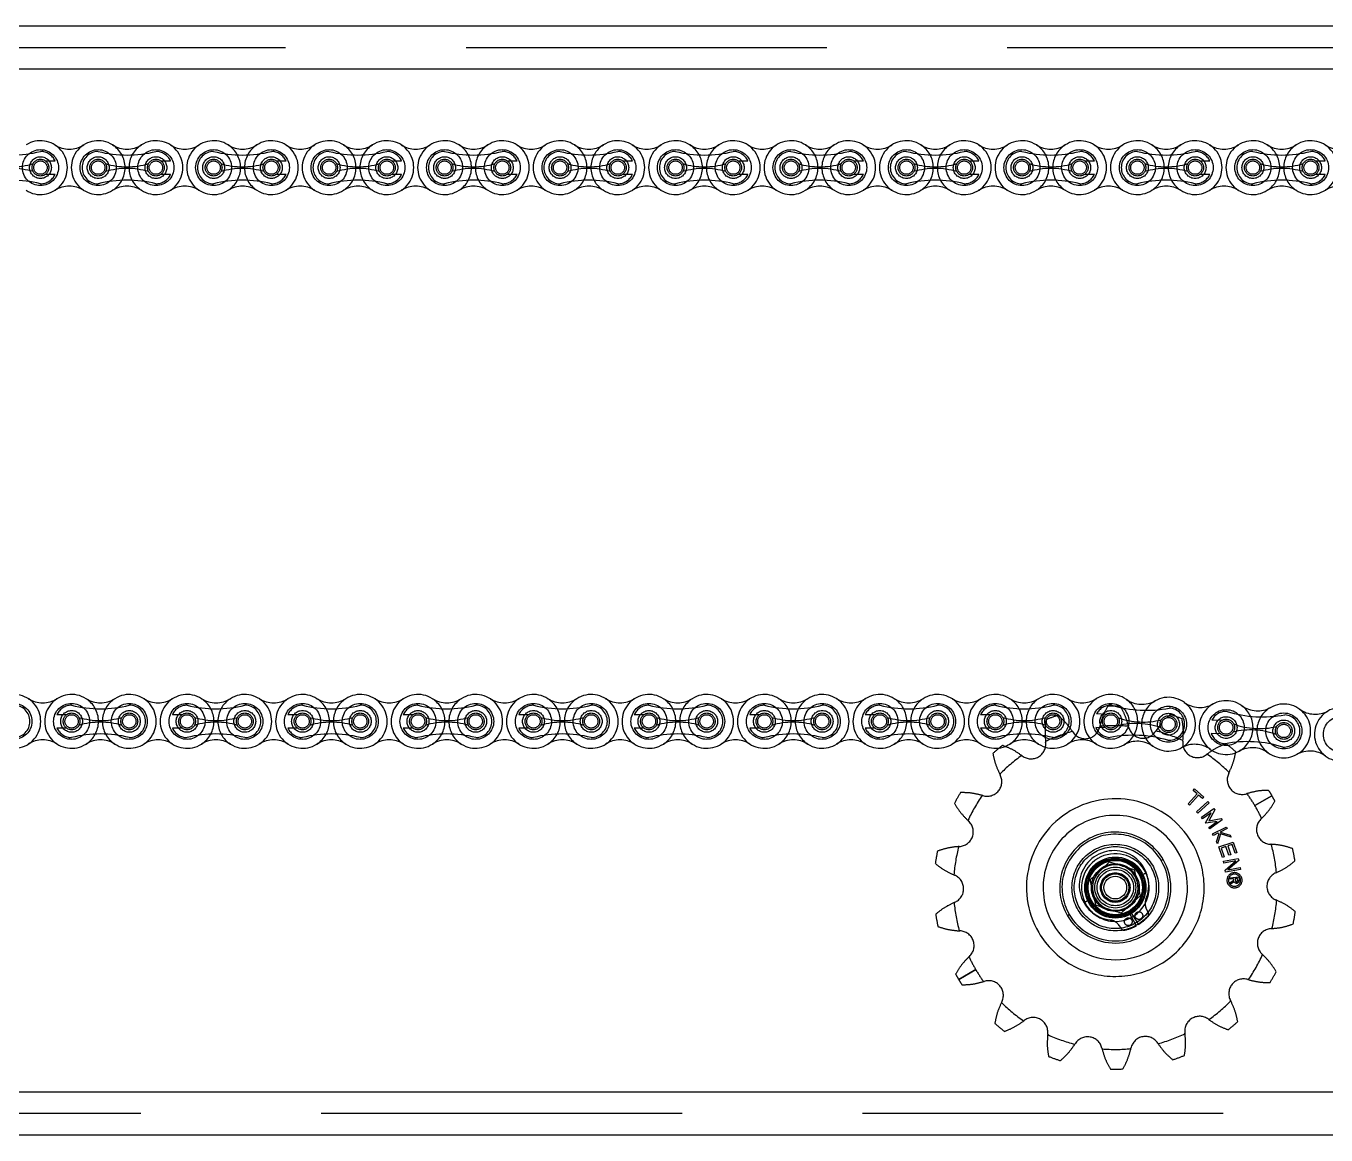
# Model space of a CAD drawing. Header units: metres. Extents: x 0 to 21025, y 0 to 14850.
# Drawn here: x 5800.9 to 6086.9, y 13042.7 to 13286.7 of the extents above; entities that cross this region are included whole.
import ezdxf

# ---------------------------------------------------------------- set-up
doc = ezdxf.new("R2010")
doc.units = ezdxf.units.M
doc.header["$LTSCALE"] = 25
doc.linetypes.add('HIDDEN2', pattern=[4.7625, 3.175, -1.5875])
doc.layers.add('SL4', color=4, linetype='Continuous')
doc.layers.add('ST1', color=7, linetype='HIDDEN2')

msp = doc.modelspace()

# ---------------------------------------------------------------- linework, layer by layer
at = {"layer": 'SL4'}
for p, q in [((5540.514, 13286.681), (6485.517, 13286.681)), ((6490.514, 13277.156), (5540.514, 13277.156)), ((6039.25, 13102.755), (6042.005, 13101.894)), ((6035.003, 13098.843), (6037.126, 13100.799)), ((6046.025, 13095.4), (6043.902, 13093.444)), ((6041.779, 13091.488), (6039.023, 13092.349)), ((5588.014, 13052.206), (6490.514, 13052.206)), ((6490.514, 13042.681), (5685.277, 13042.681))]:
    msp.add_line(p, q, dxfattribs=at)
for radius in [6, 3, 2.5]:
    msp.add_circle((6040.514, 13097.121), radius, dxfattribs=at)
for start, end in [(132.65138, 192.65138), (72.65138, 132.65138), (12.65138, 72.65138), (312.65138, 12.65138), (192.65138, 252.65138), (252.65138, 312.65138)]:
    msp.add_arc((6040.514, 13097.121), 5, start, end, dxfattribs=at)
for points, knots in [([(6037.126, 13100.799), (6037.177, 13100.845), (6037.894, 13101.505), (6038.596, 13102.153), (6039.25, 13102.755)], [0, 0, 0, 0, 0.0702006, 1, 1, 1, 1]), ([(6042.005, 13101.894), (6042.07, 13101.873), (6043.001, 13101.583), (6043.913, 13101.298), (6044.761, 13101.033)], [0, 0, 0, 0, 0.0702006, 1, 1, 1, 1]), ([(6045.393, 13098.216), (6045.335, 13098.472), (6045.121, 13099.426), (6044.913, 13100.354), (6044.761, 13101.033)], [0, 0, 0, 0, 0.2686336, 1, 1, 1, 1]), ([(6035.636, 13096.026), (6035.578, 13096.282), (6035.364, 13097.236), (6035.156, 13098.164), (6035.003, 13098.843)], [0, 0, 0, 0, 0.2686336, 1, 1, 1, 1]), ([(6046.025, 13095.4), (6045.972, 13095.636), (6045.766, 13096.554), (6045.552, 13097.508), (6045.393, 13098.216)], [0, 0, 0, 0, 0.2575513, 1, 1, 1, 1]), ([(6036.268, 13093.209), (6036.215, 13093.446), (6036.009, 13094.364), (6035.795, 13095.318), (6035.636, 13096.026)], [0, 0, 0, 0, 0.2575513, 1, 1, 1, 1]), ([(6039.023, 13092.349), (6038.958, 13092.369), (6038.027, 13092.66), (6037.116, 13092.945), (6036.268, 13093.209)], [0, 0, 0, 0, 0.0702006, 1, 1, 1, 1]), ([(6043.902, 13093.444), (6043.852, 13093.397), (6043.135, 13092.737), (6042.432, 13092.09), (6041.779, 13091.488)], [0, 0, 0, 0, 0.0702006, 1, 1, 1, 1])]:
    msp.add_open_spline(points, degree=3, knots=knots, dxfattribs=at)
at = {"layer": 'ST1'}
for p, q in [((5540.514, 13281.919), (6540.514, 13281.919)), ((6540.514, 13277.156), (5540.514, 13277.156)), ((5805.184, 13256.997), (5807.307, 13256.997)), ((5830.584, 13256.997), (5832.707, 13256.997)), ((5855.984, 13256.997), (5858.107, 13256.997)), ((5881.384, 13256.997), (5883.507, 13256.997)), ((5906.783, 13256.997), (5908.907, 13256.997)), ((5932.183, 13256.997), (5934.307, 13256.997)), ((5957.583, 13256.997), (5959.707, 13256.997)), ((5982.983, 13256.997), (5985.107, 13256.997)), ((6008.383, 13256.997), (6010.507, 13256.997)), ((6033.783, 13256.997), (6035.907, 13256.997)), ((6059.183, 13256.997), (6061.307, 13256.997)), ((6084.583, 13256.997), (6086.707, 13256.997)), ((5805.184, 13254.045), (5807.307, 13254.045)), ((5830.584, 13254.045), (5832.707, 13254.045)), ((5855.984, 13254.045), (5858.107, 13254.045)), ((5881.384, 13254.045), (5883.507, 13254.045)), ((5906.783, 13254.045), (5908.907, 13254.045)), ((5932.183, 13254.045), (5934.307, 13254.045)), ((5957.583, 13254.045), (5959.707, 13254.045)), ((5982.983, 13254.045), (5985.107, 13254.045)), ((6008.383, 13254.045), (6010.507, 13254.045)), ((6033.783, 13254.045), (6035.907, 13254.045)), ((6059.183, 13254.045), (6061.307, 13254.045)), ((6084.583, 13254.045), (6086.707, 13254.045)), ((5809.821, 13135.162), (5807.698, 13135.162)), ((5835.221, 13135.162), (5833.098, 13135.162)), ((5860.621, 13135.162), (5858.498, 13135.162)), ((5886.021, 13135.162), (5883.898, 13135.162)), ((5911.421, 13135.162), (5909.298, 13135.162)), ((5936.821, 13135.162), (5934.698, 13135.162)), ((5962.221, 13135.162), (5960.098, 13135.162)), ((5987.621, 13135.162), (5985.498, 13135.162)), ((6013.021, 13135.162), (6010.898, 13135.162)), ((6038.495, 13135.215), (6036.374, 13135.319)), ((6052.602, 13135.188), (6051.882, 13134.494)), ((5809.821, 13132.21), (5807.698, 13132.21)), ((5835.221, 13132.21), (5833.098, 13132.21)), ((5860.621, 13132.21), (5858.498, 13132.21)), ((5886.021, 13132.21), (5883.898, 13132.21)), ((5911.421, 13132.21), (5909.298, 13132.21)), ((5936.821, 13132.21), (5934.698, 13132.21)), ((5962.221, 13132.21), (5960.098, 13132.21)), ((5987.621, 13132.21), (5985.498, 13132.21)), ((6013.021, 13132.21), (6010.898, 13132.21)), ((6038.35, 13132.266), (6036.229, 13132.37)), ((6050.814, 13133.439), (6049.421, 13131.597)), ((6063.872, 13133.859), (6061.752, 13133.984)), ((6063.7, 13130.912), (6061.58, 13131.037)), ((6056.568, 13115.537), (6058.516, 13117.733)), ((6058.816, 13117.467), (6056.868, 13115.271)), ((6057.641, 13118.508), (6057.913, 13118.815)), ((6058.516, 13117.733), (6057.641, 13118.508)), ((6057.913, 13118.815), (6059.961, 13117)), ((6059.689, 13116.693), (6058.816, 13117.467)), ((6059.961, 13117), (6059.689, 13116.693)), ((6071.221, 13115.148), (6074.958, 13117.341)), ((6074.958, 13117.341), (6071.221, 13115.148)), ((6056.868, 13115.271), (6056.568, 13115.537)), ((6058.387, 13113.778), (6060.854, 13116.038)), ((6061.125, 13115.742), (6058.658, 13113.482)), ((6059.487, 13112.59), (6062.21, 13114.535)), ((6060.854, 13116.038), (6061.125, 13115.742)), ((6062.444, 13114.207), (6061.12, 13111.832)), ((6062.21, 13114.535), (6062.444, 13114.207)), ((6058.658, 13113.482), (6058.387, 13113.778)), ((6059.72, 13112.264), (6059.487, 13112.59)), ((6061.569, 13113.582), (6059.72, 13112.264)), ((6060.384, 13111.334), (6061.569, 13113.582)), ((6060.41, 13111.298), (6060.384, 13111.334)), ((6062.921, 13111.688), (6060.41, 13111.298)), ((6061.074, 13110.368), (6062.921, 13111.688)), ((6061.12, 13111.832), (6063.796, 13112.313)), ((6064.027, 13111.99), (6061.304, 13110.045)), ((6063.796, 13112.313), (6064.027, 13111.99)), ((6061.304, 13110.045), (6061.074, 13110.368)), ((6061.914, 13108.97), (6064.918, 13110.443)), ((6062.09, 13108.61), (6061.914, 13108.97)), ((6063.075, 13109.093), (6062.09, 13108.61)), ((6062.776, 13107.21), (6063.341, 13109.015)), ((6063.67, 13108.918), (6062.995, 13106.763)), ((6063.341, 13109.015), (6063.075, 13109.093)), ((6065.094, 13110.083), (6063.564, 13109.332)), ((6063.564, 13109.332), (6065.78, 13108.683)), ((6065.999, 13108.236), (6063.67, 13108.918)), ((6064.918, 13110.443), (6065.094, 13110.083)), ((6065.78, 13108.683), (6065.999, 13108.236)), ((6062.995, 13106.763), (6062.776, 13107.21)), ((6063.283, 13106.061), (6066.454, 13107.126)), ((6064.065, 13103.731), (6063.283, 13106.061)), ((6064.864, 13106.168), (6063.8, 13105.811)), ((6063.8, 13105.811), (6064.454, 13103.862)), ((6065.518, 13104.219), (6064.864, 13106.168)), ((6066.193, 13106.615), (6065.253, 13106.299)), ((6065.253, 13106.299), (6065.907, 13104.35)), ((6066.848, 13104.665), (6066.193, 13106.615)), ((6066.454, 13107.126), (6067.237, 13104.796)), ((6051.048, 13103.305), (6050.627, 13103.058)), ((6050.627, 13103.058), (6051.048, 13103.305)), ((6064.454, 13103.862), (6064.065, 13103.731)), ((6064.281, 13102.908), (6067.567, 13103.534)), ((6064.356, 13102.514), (6064.281, 13102.908)), ((6067.007, 13103.019), (6064.356, 13102.514)), ((6064.656, 13100.94), (6067.007, 13103.019)), ((6067.656, 13103.07), (6065.232, 13100.996)), ((6065.907, 13104.35), (6065.518, 13104.219)), ((6067.237, 13104.796), (6066.848, 13104.665)), ((6067.567, 13103.534), (6067.656, 13103.07)), ((6046.363, 13099.9), (6047.245, 13100.319)), ((6047.245, 13100.319), (6046.363, 13099.9)), ((6064.741, 13100.494), (6064.656, 13100.94)), ((6068.027, 13101.122), (6064.741, 13100.494)), ((6065.232, 13100.996), (6067.952, 13101.517)), ((6067.952, 13101.517), (6068.027, 13101.122)), ((6065.728, 13099.296), (6067.677, 13099.47)), ((6065.757, 13098.968), (6065.728, 13099.296)), ((6066.595, 13099.043), (6065.757, 13098.968)), ((6065.786, 13098.258), (6066.619, 13098.774)), ((6065.821, 13097.861), (6065.786, 13098.258)), ((6066.696, 13098.403), (6065.821, 13097.861)), ((6066.619, 13098.774), (6066.595, 13099.043)), ((6067.394, 13099.126), (6066.906, 13099.082)), ((6066.906, 13099.082), (6066.945, 13098.641)), ((6067.207, 13098.418), (6067.235, 13098.107)), ((6067.243, 13098.107), (6067.216, 13098.419)), ((6067.433, 13098.69), (6067.394, 13099.126)), ((6067.677, 13099.47), (6067.741, 13098.745)), ((6033.783, 13093.923), (6034.666, 13094.342)), ((6034.666, 13094.342), (6033.783, 13093.923)), ((6045.157, 13088.719), (6043.513, 13091.694)), ((6043.791, 13091.858), (6045.588, 13088.972)), ((6047.784, 13091.494), (6047.261, 13092.731)), ((6030.402, 13091.185), (6029.98, 13090.937)), ((6029.98, 13090.937), (6030.402, 13091.185)), ((6041.059, 13089.09), (6041.884, 13088.03)), ((6006.071, 13076.901), (6009.807, 13079.095)), ((6009.807, 13079.095), (6006.071, 13076.901)), ((5540.514, 13052.206), (6540.514, 13052.206)), ((6540.514, 13047.444), (5540.514, 13047.444))]:
    msp.add_line(p, q, dxfattribs=at)
for centre, radius in [((5804.077, 13255.521), 3.96), ((5804.077, 13255.521), 2.398), ((5804.077, 13255.521), 1.845), ((5816.777, 13255.521), 3.96), ((5816.777, 13255.521), 2.398), ((5816.777, 13255.521), 1.845), ((5829.477, 13255.521), 3.96), ((5829.477, 13255.521), 2.399), ((5829.477, 13255.521), 1.845), ((5842.177, 13255.521), 3.96), ((5842.177, 13255.521), 2.399), ((5842.177, 13255.521), 1.845), ((5854.877, 13255.521), 3.96), ((5854.877, 13255.521), 2.398), ((5854.877, 13255.521), 1.845), ((5867.577, 13255.521), 3.96), ((5867.577, 13255.521), 2.399), ((5867.577, 13255.521), 1.845), ((5880.276, 13255.521), 3.96), ((5880.276, 13255.521), 2.398), ((5880.276, 13255.521), 1.845), ((5892.976, 13255.521), 3.96), ((5892.976, 13255.521), 2.398), ((5892.976, 13255.521), 1.845), ((5905.676, 13255.521), 3.96), ((5905.676, 13255.521), 2.398), ((5905.676, 13255.521), 1.845), ((5918.376, 13255.521), 3.96), ((5918.376, 13255.521), 2.399), ((5918.376, 13255.521), 1.845), ((5931.076, 13255.521), 3.96), ((5931.076, 13255.521), 2.398), ((5931.076, 13255.521), 1.845), ((5943.776, 13255.521), 3.96), ((5943.776, 13255.521), 2.398), ((5943.776, 13255.521), 1.845), ((5956.476, 13255.521), 3.96), ((5956.476, 13255.521), 2.398), ((5956.476, 13255.521), 1.845), ((5969.176, 13255.521), 3.96), ((5969.176, 13255.521), 2.398), ((5969.176, 13255.521), 1.845), ((5981.876, 13255.521), 3.96), ((5981.876, 13255.521), 2.399), ((5981.876, 13255.521), 1.845), ((5994.576, 13255.521), 3.96), ((5994.576, 13255.521), 2.398), ((5994.576, 13255.521), 1.845), ((6007.276, 13255.521), 3.96), ((6007.276, 13255.521), 2.398), ((6007.276, 13255.521), 1.845), ((6019.976, 13255.521), 3.96), ((6019.976, 13255.521), 2.398), ((6019.976, 13255.521), 1.845), ((6032.676, 13255.521), 3.96), ((6032.676, 13255.521), 2.398), ((6032.676, 13255.521), 1.845), ((6045.376, 13255.521), 3.96), ((6045.376, 13255.521), 2.398), ((6045.376, 13255.521), 1.845), ((6058.076, 13255.521), 3.96), ((6058.076, 13255.521), 2.398), ((6058.076, 13255.521), 1.845), ((6070.776, 13255.521), 3.96), ((6070.776, 13255.521), 2.398), ((6070.776, 13255.521), 1.845), ((6083.476, 13255.521), 3.96), ((6083.476, 13255.521), 2.399), ((6083.476, 13255.521), 1.845), ((5804.077, 13255.521), 1.476), ((5816.777, 13255.521), 1.476), ((5829.477, 13255.521), 1.476), ((5842.177, 13255.521), 1.476), ((5854.877, 13255.521), 1.476), ((5867.577, 13255.521), 1.476), ((5880.276, 13255.521), 1.476), ((5892.976, 13255.521), 1.476), ((5905.676, 13255.521), 1.476), ((5918.376, 13255.521), 1.476), ((5931.076, 13255.521), 1.476), ((5943.776, 13255.521), 1.476), ((5956.476, 13255.521), 1.476), ((5969.176, 13255.521), 1.476), ((5981.876, 13255.521), 1.476), ((5994.576, 13255.521), 1.476), ((6007.276, 13255.521), 1.476), ((6019.976, 13255.521), 1.476), ((6032.676, 13255.521), 1.476), ((6045.376, 13255.521), 1.476), ((6058.076, 13255.521), 1.476), ((6070.776, 13255.521), 1.476), ((6083.476, 13255.521), 1.476), ((5798.228, 13133.686), 3.96), ((5810.928, 13133.686), 3.96), ((5823.628, 13133.686), 3.96), ((5836.328, 13133.686), 3.96), ((5849.028, 13133.686), 3.96), ((5861.728, 13133.686), 3.96), ((5874.428, 13133.686), 3.96), ((5887.128, 13133.686), 3.96), ((5899.828, 13133.686), 3.96), ((5912.528, 13133.686), 3.96), ((5925.228, 13133.686), 3.96), ((5937.928, 13133.686), 3.96), ((5950.628, 13133.686), 3.96), ((5963.328, 13133.686), 3.96), ((5976.028, 13133.686), 3.96), ((5988.728, 13133.686), 3.96), ((6001.428, 13133.686), 3.96), ((6014.128, 13133.686), 3.96), ((6026.828, 13133.686), 3.96), ((6039.528, 13133.686), 3.96), ((6052.213, 13133.064), 3.96), ((5810.928, 13133.686), 2.399), ((5810.928, 13133.686), 1.845), ((5810.928, 13133.686), 1.476), ((5823.628, 13133.686), 2.398), ((5823.628, 13133.686), 1.845), ((5823.628, 13133.686), 1.476), ((5836.328, 13133.686), 2.398), ((5836.328, 13133.686), 1.845), ((5836.328, 13133.686), 1.476), ((5849.028, 13133.686), 2.398), ((5849.028, 13133.686), 1.845), ((5849.028, 13133.686), 1.476), ((5861.728, 13133.686), 2.399), ((5861.728, 13133.686), 1.845), ((5861.728, 13133.686), 1.476), ((5874.428, 13133.686), 2.399), ((5874.428, 13133.686), 1.845), ((5874.428, 13133.686), 1.476), ((5887.128, 13133.686), 2.398), ((5887.128, 13133.686), 1.845), ((5887.128, 13133.686), 1.476), ((5899.828, 13133.686), 2.398), ((5899.828, 13133.686), 1.845), ((5899.828, 13133.686), 1.476), ((5912.528, 13133.686), 2.398), ((5912.528, 13133.686), 1.845), ((5912.528, 13133.686), 1.476), ((5925.228, 13133.686), 2.399), ((5925.228, 13133.686), 1.845), ((5925.228, 13133.686), 1.476), ((5937.928, 13133.686), 2.398), ((5937.928, 13133.686), 1.845), ((5937.928, 13133.686), 1.476), ((5950.628, 13133.686), 2.398), ((5950.628, 13133.686), 1.845), ((5950.628, 13133.686), 1.476), ((5963.328, 13133.686), 2.399), ((5963.328, 13133.686), 1.845), ((5963.328, 13133.686), 1.476), ((5976.028, 13133.686), 2.399), ((5976.028, 13133.686), 1.845), ((5976.028, 13133.686), 1.476), ((5988.728, 13133.686), 2.398), ((5988.728, 13133.686), 1.845), ((5988.728, 13133.686), 1.476), ((6001.428, 13133.686), 2.399), ((6001.428, 13133.686), 1.845), ((6001.428, 13133.686), 1.476), ((6014.128, 13133.686), 2.399), ((6014.128, 13133.686), 1.845), ((6014.128, 13133.686), 1.476), ((6026.828, 13133.686), 2.398), ((6026.828, 13133.686), 1.845), ((6026.828, 13133.686), 1.476), ((6039.528, 13133.686), 2.398), ((6039.528, 13133.686), 1.845), ((6039.528, 13133.686), 1.476), ((6052.213, 13133.064), 2.399), ((6052.213, 13133.064), 1.845), ((6052.213, 13133.064), 1.476), ((6064.891, 13132.321), 3.96), ((6064.891, 13132.321), 2.399), ((6064.891, 13132.321), 1.845), ((6077.57, 13131.579), 3.96), ((6090.248, 13130.836), 3.96), ((6064.891, 13132.321), 1.476), ((6077.57, 13131.579), 2.398), ((6077.57, 13131.579), 1.845), ((6077.57, 13131.579), 1.476), ((6040.514, 13097.121), 9.525), ((6040.514, 13097.121), 9.025), ((6040.514, 13097.121), 6.725), ((6040.514, 13097.121), 6.725), ((6040.514, 13097.121), 6.475), ((6040.514, 13097.121), 6.2), ((6040.514, 13097.121), 5.975), ((6040.514, 13097.121), 5.25), ((6040.514, 13097.121), 5.25), ((6040.514, 13097.121), 4.5), ((6040.514, 13097.121), 4), ((6040.514, 13097.121), 3.25), ((6040.514, 13097.121), 3.25), ((6040.514, 13097.121), 3.2), ((6045.696, 13090.961), 0.85), ((6043.368, 13089.594), 0.85)]:
    msp.add_circle(centre, radius, dxfattribs=at)
for centre, radius, start, end in [((5804.077, 13255.521), 5.92, 237.56669, 122.43331), ((5810.427, 13265.514), 5.92, 237.56669, 302.43331), ((5816.777, 13255.521), 5.92, 57.56669, 302.43331), ((5823.127, 13265.514), 5.92, 237.56669, 302.43331), ((5816.777, 13255.521), 5.92, 302.43324, 57.56676), ((5829.477, 13255.521), 5.92, 122.43324, 237.56676), ((5829.477, 13255.521), 5.92, 237.56669, 122.43331), ((5835.827, 13265.514), 5.92, 237.56669, 302.43331), ((5842.177, 13255.521), 5.92, 57.56669, 302.43331), ((5848.527, 13265.514), 5.92, 237.56669, 302.43331), ((5842.177, 13255.521), 5.92, 302.43324, 57.56676), ((5854.877, 13255.521), 5.92, 122.43324, 237.56676), ((5854.877, 13255.521), 5.92, 237.56669, 122.43331), ((5861.227, 13265.514), 5.92, 237.56669, 302.43331), ((5867.577, 13255.521), 5.92, 57.56669, 302.43331), ((5873.927, 13265.514), 5.92, 237.56669, 302.43331), ((5867.577, 13255.521), 5.92, 302.43324, 57.56676), ((5880.276, 13255.521), 5.92, 122.43324, 237.56676), ((5880.276, 13255.521), 5.92, 237.56669, 122.43331), ((5886.626, 13265.514), 5.92, 237.56669, 302.43331), ((5892.976, 13255.521), 5.92, 57.56669, 302.43331), ((5899.326, 13265.514), 5.92, 237.56669, 302.43331), ((5892.976, 13255.521), 5.92, 302.43324, 57.56676), ((5905.676, 13255.521), 5.92, 122.43324, 237.56676), ((5905.676, 13255.521), 5.92, 237.56669, 122.43331), ((5912.026, 13265.514), 5.92, 237.56669, 302.43331), ((5918.376, 13255.521), 5.92, 57.56669, 302.43331), ((5924.726, 13265.514), 5.92, 237.56669, 302.43331), ((5918.376, 13255.521), 5.92, 302.43324, 57.56676), ((5931.076, 13255.521), 5.92, 122.43324, 237.56676), ((5931.076, 13255.521), 5.92, 237.56669, 122.43331), ((5937.426, 13265.514), 5.92, 237.56669, 302.43331), ((5943.776, 13255.521), 5.92, 57.56669, 302.43331), ((5950.126, 13265.514), 5.92, 237.56669, 302.43331), ((5943.776, 13255.521), 5.92, 302.43324, 57.56676), ((5956.476, 13255.521), 5.92, 122.43324, 237.56676), ((5956.476, 13255.521), 5.92, 237.56669, 122.43331), ((5962.826, 13265.514), 5.92, 237.56669, 302.43331), ((5969.176, 13255.521), 5.92, 57.56669, 302.43331), ((5975.526, 13265.514), 5.92, 237.56669, 302.43331), ((5969.176, 13255.521), 5.92, 302.43324, 57.56676), ((5981.876, 13255.521), 5.92, 122.43324, 237.56676), ((5981.876, 13255.521), 5.92, 237.56669, 122.43331), ((5988.226, 13265.514), 5.92, 237.56669, 302.43331), ((5994.576, 13255.521), 5.92, 57.56669, 302.43331), ((6000.926, 13265.514), 5.92, 237.56669, 302.43331), ((5994.576, 13255.521), 5.92, 302.43324, 57.56676), ((6007.276, 13255.521), 5.92, 122.43324, 237.56676), ((6007.276, 13255.521), 5.92, 237.56669, 122.43331), ((6013.626, 13265.514), 5.92, 237.56669, 302.43331), ((6019.976, 13255.521), 5.92, 57.56669, 302.43331), ((6026.326, 13265.514), 5.92, 237.56669, 302.43331), ((6019.976, 13255.521), 5.92, 302.43324, 57.56676), ((6032.676, 13255.521), 5.92, 122.43324, 237.56676), ((6032.676, 13255.521), 5.92, 237.56669, 122.43331), ((6039.026, 13265.514), 5.92, 237.56669, 302.43331), ((6045.376, 13255.521), 5.92, 57.56669, 302.43331), ((6051.726, 13265.514), 5.92, 237.56669, 302.43331), ((6045.376, 13255.521), 5.92, 302.43324, 57.56676), ((6058.076, 13255.521), 5.92, 122.43324, 237.56676), ((6058.076, 13255.521), 5.92, 237.56669, 122.43331), ((6064.426, 13265.514), 5.92, 237.56669, 302.43331), ((6070.776, 13255.521), 5.92, 57.56669, 302.43331), ((6077.126, 13265.514), 5.92, 237.56669, 302.43331), ((6070.776, 13255.521), 5.92, 302.43324, 57.56676), ((6083.476, 13255.521), 5.92, 122.43324, 237.56676), ((6083.476, 13255.521), 5.92, 237.56669, 122.43331), ((6089.826, 13265.514), 5.92, 237.56669, 302.43331), ((5797.727, 13284.618), 26.322, 256.04015, 283.95985), ((5804.077, 13255.521), 3.552, 24.55336, 90), ((5816.777, 13255.521), 3.552, 90, 270), ((5823.127, 13284.618), 26.322, 256.04015, 283.95985), ((5829.477, 13255.521), 3.552, 24.55336, 90), ((5842.177, 13255.521), 3.552, 90, 270), ((5848.527, 13284.618), 26.322, 256.04015, 283.95985), ((5854.877, 13255.521), 3.552, 24.55336, 90), ((5867.577, 13255.521), 3.552, 90, 270), ((5873.927, 13284.618), 26.322, 256.04015, 283.95985), ((5880.276, 13255.521), 3.552, 24.55336, 90), ((5892.976, 13255.521), 3.552, 90, 270), ((5899.326, 13284.618), 26.322, 256.04015, 283.95985), ((5905.676, 13255.521), 3.552, 24.55336, 90), ((5918.376, 13255.521), 3.552, 90, 270), ((5924.726, 13284.618), 26.322, 256.04015, 283.95985), ((5931.076, 13255.521), 3.552, 24.55336, 90), ((5943.776, 13255.521), 3.552, 90, 270), ((5950.126, 13284.618), 26.322, 256.04015, 283.95985), ((5956.476, 13255.521), 3.552, 24.55336, 90), ((5969.176, 13255.521), 3.552, 90, 270), ((5975.526, 13284.618), 26.322, 256.04015, 283.95985), ((5981.876, 13255.521), 3.552, 24.55336, 90), ((5994.576, 13255.521), 3.552, 90, 270), ((6000.926, 13284.618), 26.322, 256.04015, 283.95985), ((6007.276, 13255.521), 3.552, 24.55336, 90), ((6019.976, 13255.521), 3.552, 90, 270), ((6026.326, 13284.618), 26.322, 256.04015, 283.95985), ((6032.676, 13255.521), 3.552, 24.55336, 90), ((6045.376, 13255.521), 3.552, 90, 270), ((6051.726, 13284.618), 26.322, 256.04015, 283.95985), ((6058.076, 13255.521), 3.552, 24.55336, 90), ((6070.776, 13255.521), 3.552, 90, 270), ((6077.126, 13284.618), 26.322, 256.04015, 283.95985), ((6083.476, 13255.521), 3.552, 24.55336, 90), ((5797.727, 13271.874), 16.175, 252.993, 287.007), ((5797.727, 13239.169), 16.175, 72.993, 107.007), ((5823.127, 13271.874), 16.175, 252.993, 287.007), ((5823.127, 13239.169), 16.175, 72.993, 107.007), ((5848.527, 13271.874), 16.175, 252.993, 287.007), ((5848.527, 13239.169), 16.175, 72.993, 107.007), ((5873.927, 13271.874), 16.175, 252.993, 287.007), ((5873.927, 13239.169), 16.175, 72.993, 107.007), ((5899.326, 13271.874), 16.175, 252.993, 287.007), ((5899.326, 13239.169), 16.175, 72.993, 107.007), ((5924.726, 13271.874), 16.175, 252.993, 287.007), ((5924.726, 13239.169), 16.175, 72.993, 107.007), ((5950.126, 13271.874), 16.175, 252.993, 287.007), ((5950.126, 13239.169), 16.175, 72.993, 107.007), ((5975.526, 13271.874), 16.175, 252.993, 287.007), ((5975.526, 13239.169), 16.175, 72.993, 107.007), ((6000.926, 13271.874), 16.175, 252.993, 287.007), ((6000.926, 13239.169), 16.175, 72.993, 107.007), ((6026.326, 13271.874), 16.175, 252.993, 287.007), ((6026.326, 13239.169), 16.175, 72.993, 107.007), ((6051.726, 13271.874), 16.175, 252.993, 287.007), ((6051.726, 13239.169), 16.175, 72.993, 107.007), ((6077.126, 13271.874), 16.175, 252.993, 287.007), ((6077.126, 13239.169), 16.175, 72.993, 107.007), ((5797.727, 13226.424), 26.322, 76.04015, 103.95985), ((5804.077, 13255.521), 3.552, 270, 335.44664), ((5810.427, 13245.528), 5.92, 57.56669, 122.43331), ((5823.127, 13226.424), 26.322, 76.04015, 103.95985), ((5823.127, 13245.528), 5.92, 57.56669, 122.43331), ((5829.477, 13255.521), 3.552, 270, 335.44664), ((5835.827, 13245.528), 5.92, 57.56669, 122.43331), ((5848.527, 13226.424), 26.322, 76.04015, 103.95985), ((5848.527, 13245.528), 5.92, 57.56669, 122.43331), ((5854.877, 13255.521), 3.552, 270, 335.44664), ((5861.227, 13245.528), 5.92, 57.56669, 122.43331), ((5873.927, 13226.424), 26.322, 76.04015, 103.95985), ((5873.927, 13245.528), 5.92, 57.56669, 122.43331), ((5880.276, 13255.521), 3.552, 270, 335.44664), ((5886.626, 13245.528), 5.92, 57.56669, 122.43331), ((5899.326, 13226.424), 26.322, 76.04015, 103.95985), ((5899.326, 13245.528), 5.92, 57.56669, 122.43331), ((5905.676, 13255.521), 3.552, 270, 335.44664), ((5912.026, 13245.528), 5.92, 57.56669, 122.43331), ((5924.726, 13226.424), 26.322, 76.04015, 103.95985), ((5924.726, 13245.528), 5.92, 57.56669, 122.43331), ((5931.076, 13255.521), 3.552, 270, 335.44664), ((5937.426, 13245.528), 5.92, 57.56669, 122.43331), ((5950.126, 13226.424), 26.322, 76.04015, 103.95985), ((5950.126, 13245.528), 5.92, 57.56669, 122.43331), ((5956.476, 13255.521), 3.552, 270, 335.44664), ((5962.826, 13245.528), 5.92, 57.56669, 122.43331), ((5975.526, 13226.424), 26.322, 76.04015, 103.95985), ((5975.526, 13245.528), 5.92, 57.56669, 122.43331), ((5981.876, 13255.521), 3.552, 270, 335.44664), ((5988.226, 13245.528), 5.92, 57.56669, 122.43331), ((6000.926, 13226.424), 26.322, 76.04015, 103.95985), ((6000.926, 13245.528), 5.92, 57.56669, 122.43331), ((6007.276, 13255.521), 3.552, 270, 335.44664), ((6013.626, 13245.528), 5.92, 57.56669, 122.43331), ((6026.326, 13226.424), 26.322, 76.04015, 103.95985), ((6026.326, 13245.528), 5.92, 57.56669, 122.43331), ((6032.676, 13255.521), 3.552, 270, 335.44664), ((6039.026, 13245.528), 5.92, 57.56669, 122.43331), ((6051.726, 13226.424), 26.322, 76.04015, 103.95985), ((6051.726, 13245.528), 5.92, 57.56669, 122.43331), ((6058.076, 13255.521), 3.552, 270, 335.44664), ((6064.426, 13245.528), 5.92, 57.56669, 122.43331), ((6077.126, 13226.424), 26.322, 76.04015, 103.95985), ((6077.126, 13245.528), 5.92, 57.56669, 122.43331), ((6083.476, 13255.521), 3.552, 270, 335.44664), ((6089.826, 13245.528), 5.92, 57.56669, 122.43331), ((5798.228, 13133.686), 5.92, 237.56669, 122.43331), ((5798.228, 13133.686), 3.552, 270, 90), ((5804.578, 13143.679), 5.92, 237.56669, 302.43331), ((5810.928, 13133.686), 5.92, 57.56669, 302.43331), ((5810.928, 13133.686), 3.552, 90, 155.44664), ((5817.278, 13162.783), 26.322, 256.04015, 283.95985), ((5817.278, 13143.679), 5.92, 237.56669, 302.43331), ((5810.928, 13133.686), 5.92, 302.43324, 57.56676), ((5823.628, 13133.686), 5.92, 122.43324, 237.56676), ((5823.628, 13133.686), 5.92, 237.56669, 122.43331), ((5823.628, 13133.686), 3.552, 270, 90), ((5829.978, 13143.679), 5.92, 237.56669, 302.43331), ((5836.328, 13133.686), 5.92, 57.56669, 302.43331), ((5836.328, 13133.686), 3.552, 90, 155.44664), ((5842.678, 13162.783), 26.322, 256.04015, 283.95985), ((5842.678, 13143.679), 5.92, 237.56669, 302.43331), ((5836.328, 13133.686), 5.92, 302.43324, 57.56676), ((5849.028, 13133.686), 5.92, 122.43324, 237.56676), ((5849.028, 13133.686), 5.92, 237.56669, 122.43331), ((5849.028, 13133.686), 3.552, 270, 90), ((5855.378, 13143.679), 5.92, 237.56669, 302.43331), ((5861.728, 13133.686), 5.92, 57.56669, 302.43331), ((5861.728, 13133.686), 3.552, 90, 155.44664), ((5868.078, 13162.783), 26.322, 256.04015, 283.95985), ((5868.078, 13143.679), 5.92, 237.56669, 302.43331), ((5861.728, 13133.686), 5.92, 302.43324, 57.56676), ((5874.428, 13133.686), 5.92, 122.43324, 237.56676), ((5874.428, 13133.686), 5.92, 237.56669, 122.43331), ((5874.428, 13133.686), 3.552, 270, 90), ((5880.778, 13143.679), 5.92, 237.56669, 302.43331), ((5887.128, 13133.686), 5.92, 57.56669, 302.43331), ((5887.128, 13133.686), 3.552, 90, 155.44664), ((5893.478, 13162.783), 26.322, 256.04015, 283.95985), ((5893.478, 13143.679), 5.92, 237.56669, 302.43331), ((5887.128, 13133.686), 5.92, 302.43324, 57.56676), ((5899.828, 13133.686), 5.92, 122.43324, 237.56676), ((5899.828, 13133.686), 5.92, 237.56669, 122.43331), ((5899.828, 13133.686), 3.552, 270, 90), ((5906.178, 13143.679), 5.92, 237.56669, 302.43331), ((5912.528, 13133.686), 5.92, 57.56669, 302.43331), ((5912.528, 13133.686), 3.552, 90, 155.44664), ((5918.878, 13162.783), 26.322, 256.04015, 283.95985), ((5918.878, 13143.679), 5.92, 237.56669, 302.43331), ((5912.528, 13133.686), 5.92, 302.43324, 57.56676), ((5925.228, 13133.686), 5.92, 122.43324, 237.56676), ((5925.228, 13133.686), 5.92, 237.56669, 122.43331), ((5925.228, 13133.686), 3.552, 270, 90), ((5931.578, 13143.679), 5.92, 237.56669, 302.43331), ((5937.928, 13133.686), 5.92, 57.56669, 302.43331), ((5937.928, 13133.686), 3.552, 90, 155.44664), ((5944.278, 13162.783), 26.322, 256.04015, 283.95985), ((5944.278, 13143.679), 5.92, 237.56669, 302.43331), ((5937.928, 13133.686), 5.92, 302.43324, 57.56676), ((5950.628, 13133.686), 5.92, 122.43324, 237.56676), ((5950.628, 13133.686), 5.92, 237.56669, 122.43331), ((5950.628, 13133.686), 3.552, 270, 90), ((5956.978, 13143.679), 5.92, 237.56669, 302.43331), ((5963.328, 13133.686), 5.92, 57.56669, 302.43331), ((5963.328, 13133.686), 3.552, 90, 155.44664), ((5969.678, 13162.783), 26.322, 256.04015, 283.95985), ((5969.678, 13143.679), 5.92, 237.56669, 302.43331), ((5963.328, 13133.686), 5.92, 302.43324, 57.56676), ((5976.028, 13133.686), 5.92, 122.43324, 237.56676), ((5976.028, 13133.686), 5.92, 237.56669, 122.43331), ((5976.028, 13133.686), 3.552, 270, 90), ((5982.378, 13143.679), 5.92, 237.56669, 302.43331), ((5988.728, 13133.686), 5.92, 57.56669, 302.43331), ((5988.728, 13133.686), 3.552, 90, 155.44664), ((5995.078, 13162.783), 26.322, 256.04015, 283.95985), ((5995.078, 13143.679), 5.92, 237.56669, 302.43331), ((5988.728, 13133.686), 5.92, 302.43324, 57.56676), ((6001.428, 13133.686), 5.92, 122.43324, 237.56676), ((6001.428, 13133.686), 5.92, 237.56669, 122.43331), ((6001.428, 13133.686), 3.552, 270, 90), ((6007.778, 13143.679), 5.92, 237.56669, 302.43331), ((6014.128, 13133.686), 5.92, 57.56669, 302.43331), ((6014.128, 13133.686), 3.552, 90, 155.44664), ((6020.478, 13162.783), 26.322, 256.04015, 283.95985), ((6020.478, 13143.679), 5.92, 237.56669, 302.43331), ((6014.128, 13133.686), 5.92, 302.43324, 57.56676), ((6026.828, 13133.686), 5.92, 122.43324, 237.56676), ((6026.828, 13133.686), 5.92, 237.56669, 122.43331), ((6026.828, 13133.686), 3.552, 270, 90), ((6033.178, 13143.679), 5.92, 237.56669, 302.43331), ((6039.528, 13133.686), 5.92, 54.75723, 299.62385), ((6039.528, 13133.686), 3.552, 87.19054, 152.63718), ((6040.514, 13097.121), 39.94, 88.44686, 92.38278), ((6047.297, 13162.437), 26.322, 253.23069, 281.15039), ((6039.528, 13133.686), 5.92, 299.62391, 54.75717), ((6046.36, 13143.356), 5.92, 234.75723, 299.62385), ((6052.213, 13133.064), 5.92, 119.62378, 234.7573), ((6052.213, 13133.064), 5.92, 234.75723, 119.62385), ((6059.136, 13142.669), 5.92, 234.21502, 299.08164), ((6064.891, 13132.321), 5.92, 54.21502, 299.08164), ((6064.891, 13132.321), 5.92, 299.08158, 54.21509), ((6071.815, 13141.926), 5.92, 234.21502, 299.08164), ((6077.57, 13131.579), 5.92, 234.21502, 119.08164), ((5817.278, 13150.039), 16.175, 252.993, 287.007), ((5842.678, 13150.039), 16.175, 252.993, 287.007), ((5868.078, 13150.039), 16.175, 252.993, 287.007), ((5893.478, 13150.039), 16.175, 252.993, 287.007), ((5918.878, 13150.039), 16.175, 252.993, 287.007), ((5944.278, 13150.039), 16.175, 252.993, 287.007), ((5969.678, 13150.039), 16.175, 252.993, 287.007), ((5995.078, 13150.039), 16.175, 252.993, 287.007), ((6020.478, 13150.039), 16.175, 252.993, 287.007), ((6040.514, 13097.121), 39.94, 108.44686, 112.38278), ((6046.672, 13149.708), 16.175, 250.18354, 284.19754), ((6052.213, 13133.064), 3.552, 267.19054, 87.19054), ((6040.514, 13097.121), 39.94, 68.44686, 72.38278), ((6064.891, 13132.321), 3.552, 86.64833, 152.09497), ((6072.932, 13160.997), 26.322, 252.68848, 280.60819), ((6077.57, 13131.579), 5.92, 119.08158, 234.21509), ((6077.57, 13131.579), 3.552, 266.64833, 86.64833), ((6084.493, 13141.184), 5.92, 234.21502, 299.08164), ((6090.248, 13130.836), 5.92, 54.21502, 299.08164), ((5810.928, 13133.686), 3.552, 204.55336, 270), ((5817.278, 13117.334), 16.175, 72.993, 107.007), ((5836.328, 13133.686), 3.552, 204.55336, 270), ((5842.678, 13117.334), 16.175, 72.993, 107.007), ((5861.728, 13133.686), 3.552, 204.55336, 270), ((5868.078, 13117.334), 16.175, 72.993, 107.007), ((5887.128, 13133.686), 3.552, 204.55336, 270), ((5893.478, 13117.334), 16.175, 72.993, 107.007), ((5912.528, 13133.686), 3.552, 204.55336, 270), ((5918.878, 13117.334), 16.175, 72.993, 107.007), ((5937.928, 13133.686), 3.552, 204.55336, 270), ((5944.278, 13117.334), 16.175, 72.993, 107.007), ((5963.328, 13133.686), 3.552, 204.55336, 270), ((5969.678, 13117.334), 16.175, 72.993, 107.007), ((5988.728, 13133.686), 3.552, 204.55336, 270), ((5995.078, 13117.334), 16.175, 72.993, 107.007), ((6014.128, 13133.686), 3.552, 204.55336, 270), ((6020.478, 13117.334), 16.175, 72.993, 107.007), ((6040.514, 13097.121), 35.607, 105.31548, 115.51416), ((6040.514, 13097.121), 35.607, 105.31548, 115.51416), ((6018.26, 13122.993), 15.39, 32.91482, 33.39713), ((6033.898, 13133.115), 3.238, 212.91482, 347.91482), ((6039.528, 13133.686), 3.552, 201.7439, 267.19054), ((6052.114, 13129.215), 15.39, 167.43251, 167.91482), ((6040.514, 13097.121), 35.607, 85.31548, 95.51416), ((6040.514, 13097.121), 35.607, 85.31548, 95.51416), ((6045.069, 13117.042), 16.175, 70.18354, 104.19754), ((6028.451, 13129.044), 15.39, 12.91482, 13.39713), ((6046.608, 13133.207), 3.238, 192.91482, 327.91482), ((6062.391, 13123.312), 15.39, 147.43251, 147.91482), ((6040.514, 13097.121), 35.607, 65.31548, 75.51416), ((6040.514, 13097.121), 35.607, 65.31548, 75.51416), ((6070.274, 13115.626), 16.175, 69.64134, 103.65533), ((6072.186, 13148.274), 16.175, 249.64134, 283.65533), ((5804.578, 13123.693), 5.92, 57.56669, 122.43331), ((5817.278, 13104.589), 26.322, 76.04015, 103.95985), ((5817.278, 13123.693), 5.92, 57.56669, 122.43331), ((5829.978, 13123.693), 5.92, 57.56669, 122.43331), ((5842.678, 13104.589), 26.322, 76.04015, 103.95985), ((5842.678, 13123.693), 5.92, 57.56669, 122.43331), ((5855.378, 13123.693), 5.92, 57.56669, 122.43331), ((5868.078, 13104.589), 26.322, 76.04015, 103.95985), ((5868.078, 13123.693), 5.92, 57.56669, 122.43331), ((5880.778, 13123.693), 5.92, 57.56669, 122.43331), ((5893.478, 13104.589), 26.322, 76.04015, 103.95985), ((5893.478, 13123.693), 5.92, 57.56669, 122.43331), ((5906.178, 13123.693), 5.92, 57.56669, 122.43331), ((5918.878, 13104.589), 26.322, 76.04015, 103.95985), ((5918.878, 13123.693), 5.92, 57.56669, 122.43331), ((5931.578, 13123.693), 5.92, 57.56669, 122.43331), ((5944.278, 13104.589), 26.322, 76.04015, 103.95985), ((5944.278, 13123.693), 5.92, 57.56669, 122.43331), ((5956.978, 13123.693), 5.92, 57.56669, 122.43331), ((5969.678, 13104.589), 26.322, 76.04015, 103.95985), ((5969.678, 13123.693), 5.92, 57.56669, 122.43331), ((5982.378, 13123.693), 5.92, 57.56669, 122.43331), ((5995.078, 13104.589), 26.322, 76.04015, 103.95985), ((5995.078, 13123.693), 5.92, 57.56669, 122.43331), ((6007.778, 13123.693), 5.92, 57.56669, 122.43331), ((6020.478, 13104.589), 26.322, 76.04015, 103.95985), ((6020.478, 13123.693), 5.92, 57.56669, 122.43331), ((6021.987, 13128.682), 3.238, 232.91482, 7.91482), ((6040.437, 13131.247), 15.39, 187.43251, 187.91482), ((6033.178, 13123.693), 5.92, 57.56669, 122.43331), ((6044.445, 13104.313), 26.322, 73.23069, 101.15039), ((6045.381, 13123.394), 5.92, 54.75723, 119.62385), ((6057.968, 13122.716), 5.92, 54.21502, 119.08164), ((6058.583, 13128.947), 3.238, 172.91482, 307.91482), ((6040.097, 13131.245), 15.39, 352.91482, 353.39713), ((6064.891, 13132.321), 3.552, 201.2017, 266.64833), ((6069.529, 13102.903), 26.322, 72.68848, 100.60819), ((6040.514, 13097.121), 39.94, 48.44686, 52.38278), ((6040.514, 13097.121), 39.94, 128.44686, 132.38278), ((6040.514, 13097.121), 35.607, 125.31548, 135.51416), ((6040.514, 13097.121), 35.607, 125.31548, 135.51416), ((6010.754, 13113.821), 15.39, 52.91482, 53.39713), ((6070.03, 13114.25), 15.39, 127.43251, 127.91482), ((6040.514, 13097.121), 35.607, 45.31548, 55.51416), ((6040.514, 13097.121), 35.607, 45.31548, 55.51416), ((6070.646, 13121.974), 5.92, 54.21502, 119.08164), ((6083.324, 13121.231), 5.92, 54.21502, 119.08164), ((6012.31, 13120.442), 3.238, 252.91482, 27.91482), ((6028.77, 13129.163), 15.39, 207.43251, 207.91482), ((6068.378, 13120.848), 3.238, 152.91482, 287.91482), ((6051.793, 13129.329), 15.39, 332.91482, 333.39713), ((6040.514, 13097.121), 39.94, 148.44686, 152.38278), ((6040.514, 13097.121), 35.607, 145.31548, 155.51416), ((6040.514, 13097.121), 35.607, 145.31548, 155.51416), ((6006.837, 13102.636), 15.39, 72.91482, 73.39713), ((6074.108, 13103.123), 15.39, 107.43251, 107.91482), ((6040.514, 13097.121), 35.607, 30.41482, 35.51416), ((6040.514, 13097.121), 35.607, 30.41482, 35.51416), ((6040.514, 13097.121), 39.94, 30.41482, 32.38278), ((6040.514, 13097.121), 39.94, 28.44686, 30.41482), ((6040.514, 13097.121), 19.544, 30.41482, 210.41482), ((6040.514, 13097.121), 35.607, 25.31548, 30.41482), ((6040.514, 13097.121), 35.607, 25.31548, 30.41482), ((6006.034, 13109.389), 3.238, 272.91482, 47.91482), ((6018.52, 13123.214), 15.39, 227.43251, 227.91482), ((6040.514, 13097.121), 15.88, 30.41482, 210.41482), ((6074.813, 13109.887), 3.238, 132.91482, 267.91482), ((6062.128, 13123.53), 15.39, 312.91482, 313.39713), ((6040.514, 13097.121), 12.215, 30.41482, 210.41482), ((6040.514, 13097.121), 11.726, 30.41482, 210.41482), ((6040.514, 13097.121), 11.726, 30.41482, 210.41482), ((6040.514, 13097.121), 35.607, 165.31548, 175.51416), ((6040.514, 13097.121), 35.607, 165.31548, 175.51416), ((6006.982, 13090.785), 15.39, 92.91482, 93.39713), ((6040.514, 13097.121), 19.544, 210.41482, 30.41482), ((6074.135, 13091.271), 15.39, 87.43251, 87.91482), ((6040.514, 13097.121), 35.607, 5.31548, 15.51416), ((6040.514, 13097.121), 35.607, 5.31548, 15.51416), ((6040.514, 13097.121), 39.94, 8.44686, 12.38278), ((6040.514, 13097.121), 39.94, 168.44686, 172.38278), ((6040.514, 13097.121), 15.88, 210.41482, 30.41482), ((6040.514, 13097.121), 12.215, 210.41482, 30.41482), ((6040.514, 13097.121), 11.726, 210.41482, 30.41482), ((6040.514, 13097.121), 11.726, 210.41482, 30.41482), ((6040.232, 13097.601), 7.643, 336.92127, 263.90837), ((6040.514, 13097.121), 7.452, 25.41482, 205.41482), ((6040.514, 13097.121), 7.452, 25.41482, 205.41482), ((6040.514, 13097.121), 6.2, 301.90707, 298.92257), ((6010.922, 13114.118), 15.39, 247.43251, 247.91482), ((6003.918, 13096.856), 3.238, 292.91482, 67.91482), ((6040.514, 13097.121), 7.452, 205.41482, 25.41482), ((6040.514, 13097.121), 7.452, 205.41482, 25.41482), ((6066.738, 13098.74), 1.673, 120.41482, 300.41482), ((6066.738, 13098.74), 1.339, 120.41482, 300.41482), ((6066.738, 13098.74), 1.673, 300.41482, 120.41482), ((6066.738, 13098.74), 1.339, 300.41482, 120.41482), ((6077.11, 13097.386), 3.238, 112.91482, 247.91482), ((6069.857, 13114.544), 15.39, 292.91482, 293.39713), ((6067.189, 13098.663), 0.558, 207.79535, 274.64467), ((6067.189, 13098.663), 0.245, 185.11029, 274.05708), ((6067.189, 13098.663), 0.245, 276.11159, 6.44141), ((6067.189, 13098.663), 0.558, 275.54053, 8.48936), ((6049.47, 13093.665), 2.398, 156.92127, 202.91482), ((6040.514, 13097.121), 35.607, 345.31548, 355.51416), ((6040.514, 13097.121), 35.607, 345.31548, 355.51416), ((6070.106, 13080.125), 15.39, 67.43251, 67.91482), ((6040.514, 13097.121), 39.94, 188.44686, 192.38278), ((6011.171, 13079.698), 15.39, 112.91482, 113.39713), ((6040.514, 13097.121), 35.607, 185.31548, 195.51416), ((6040.514, 13097.121), 35.607, 185.31548, 195.51416), ((6047.094, 13091.202), 0.75, 318.02464, 22.91482), ((6040.514, 13097.121), 39.94, 348.44686, 352.38278), ((6039.167, 13087.616), 2.398, 37.91482, 83.90837), ((6040.514, 13097.121), 9.6, 282.805, 298.92257), ((6040.514, 13097.121), 9.6, 301.90707, 318.02464), ((6006.893, 13102.972), 15.39, 267.43251, 267.91482), ((6006.216, 13084.356), 3.238, 312.91482, 87.91482), ((6042.476, 13088.491), 0.75, 217.91482, 282.805), ((6074.994, 13084.854), 3.238, 92.91482, 227.91482), ((6074.047, 13103.458), 15.39, 272.91482, 273.39713), ((6018.9, 13070.713), 15.39, 132.91482, 133.39713), ((6040.514, 13097.121), 35.607, 205.31548, 210.41482), ((6040.514, 13097.121), 35.607, 205.31548, 210.41482), ((6040.514, 13097.121), 35.607, 325.31548, 335.51416), ((6040.514, 13097.121), 35.607, 325.31548, 335.51416), ((6062.509, 13071.029), 15.39, 47.43251, 47.91482), ((6040.514, 13097.121), 39.94, 208.44686, 210.41482), ((6040.514, 13097.121), 35.607, 210.41482, 215.51416), ((6040.514, 13097.121), 35.607, 210.41482, 215.51416), ((6068.719, 13073.801), 3.238, 72.91482, 207.91482), ((6040.514, 13097.121), 39.94, 328.44686, 332.38278), ((6040.514, 13097.121), 39.94, 210.41482, 212.38278), ((6006.92, 13091.12), 15.39, 287.43251, 287.91482), ((6012.65, 13073.395), 3.238, 332.91482, 107.91482), ((6074.192, 13091.607), 15.39, 252.91482, 253.39713), ((6029.236, 13064.913), 15.39, 152.91482, 153.39713), ((6040.514, 13097.121), 35.607, 225.31548, 235.51416), ((6040.514, 13097.121), 35.607, 225.31548, 235.51416), ((6040.514, 13097.121), 35.607, 305.31548, 315.51416), ((6040.514, 13097.121), 35.607, 305.31548, 315.51416), ((6052.258, 13065.08), 15.39, 27.43251, 27.91482), ((6022.446, 13065.296), 3.238, 352.91482, 127.91482), ((6059.042, 13065.561), 3.238, 52.91482, 187.91482), ((6040.514, 13097.121), 39.94, 228.44686, 232.38278), ((6010.999, 13079.992), 15.39, 307.43251, 307.91482), ((6070.275, 13080.421), 15.39, 232.91482, 233.39713), ((6040.514, 13097.121), 39.94, 308.44686, 312.38278), ((6040.932, 13062.998), 15.39, 172.91482, 173.39713), ((6040.514, 13097.121), 35.607, 245.31548, 255.51416), ((6040.514, 13097.121), 35.607, 245.31548, 255.51416), ((6018.637, 13070.93), 15.39, 327.43251, 327.91482), ((6034.42, 13061.035), 3.238, 12.91482, 147.91482), ((6047.13, 13061.127), 3.238, 32.91482, 167.91482), ((6062.768, 13071.25), 15.39, 212.91482, 213.39713), ((6040.514, 13097.121), 35.607, 285.31548, 295.51416), ((6040.514, 13097.121), 35.607, 285.31548, 295.51416), ((6040.591, 13062.995), 15.39, 7.43251, 7.91482), ((6040.514, 13097.121), 39.94, 248.44686, 252.38278), ((6052.577, 13065.199), 15.39, 192.91482, 193.39713), ((6040.514, 13097.121), 35.607, 265.31548, 275.51416), ((6040.514, 13097.121), 35.607, 265.31548, 275.51416), ((6028.914, 13065.027), 15.39, 347.43251, 347.91482), ((6040.514, 13097.121), 39.94, 288.44686, 292.38278), ((6040.514, 13097.121), 39.94, 268.44686, 272.38278)]:
    msp.add_arc(centre, radius, start, end, dxfattribs=at)
for points, knots in [([(6038.854, 13137.027), (6038.477, 13136.33), (6037.726, 13134.938), (6037.304, 13133.355), (6037.093, 13132.564)], [0, 0, 0, 0, 0.500514, 1, 1, 1, 1]), ([(6043.422, 13132.61), (6043.2, 13133.397), (6042.755, 13134.974), (6041.983, 13136.355), (6041.597, 13137.047)], [0, 0, 0, 0, 0.4994271, 1, 1, 1, 1]), ([(6031.109, 13131.464), (6030.631, 13132.128), (6029.673, 13133.457), (6028.476, 13134.491), (6027.876, 13135.009)], [0, 0, 0, 0, 0.4990977, 1, 1, 1, 1]), ([(6055.385, 13129.475), (6055.445, 13130.291), (6055.566, 13131.925), (6055.313, 13133.487), (6055.187, 13134.268)], [0, 0, 0, 0, 0.49948001, 1, 1, 1, 1]), ([(6025.305, 13134.052), (6025.19, 13133.269), (6024.96, 13131.704), (6025.105, 13130.072), (6025.177, 13129.256)], [0, 0, 0, 0, 0.5002609, 1, 1, 1, 1]), ([(6064.893, 13128.758), (6064.157, 13128.466), (6062.687, 13127.883), (6061.346, 13126.942), (6060.675, 13126.471)], [0, 0, 0, 0, 0.5001515, 1, 1, 1, 1]), ([(6013.591, 13126.623), (6013.751, 13125.848), (6014.07, 13124.299), (6014.764, 13122.814), (6015.111, 13122.073)], [0, 0, 0, 0, 0.5001333, 1, 1, 1, 1]), ([(6019.93, 13126.176), (6019.254, 13126.637), (6017.899, 13127.558), (6016.42, 13128.12), (6015.68, 13128.402)], [0, 0, 0, 0, 0.4994185, 1, 1, 1, 1]), ([(6065.553, 13122.438), (6065.889, 13123.184), (6066.562, 13124.678), (6066.858, 13126.232), (6067.007, 13127.01)], [0, 0, 0, 0, 0.4994593, 1, 1, 1, 1]), ([(6011.234, 13117.384), (6010.441, 13117.585), (6008.853, 13117.988), (6007.271, 13118.01), (6006.479, 13118.021)], [0, 0, 0, 0, 0.4994786, 1, 1, 1, 1]), ([(6074.243, 13118.512), (6073.452, 13118.489), (6071.871, 13118.444), (6070.288, 13118.018), (6069.498, 13117.806)], [0, 0, 0, 0, 0.5001332, 1, 1, 1, 1]), ([(6005.125, 13115.636), (6005.54, 13114.962), (6006.37, 13113.615), (6007.53, 13112.458), (6008.109, 13111.879)], [0, 0, 0, 0, 0.5003717, 1, 1, 1, 1]), ([(6072.702, 13112.347), (6073.273, 13112.933), (6074.415, 13114.107), (6075.226, 13115.466), (6075.632, 13116.146)], [0, 0, 0, 0, 0.4990977, 1, 1, 1, 1]), ([(6006.07, 13106.148), (6005.256, 13106.065), (6003.626, 13105.901), (6002.131, 13105.381), (6001.383, 13105.12)], [0, 0, 0, 0, 0.499464, 1, 1, 1, 1]), ([(6079.525, 13105.686), (6078.773, 13105.935), (6077.272, 13106.434), (6075.64, 13106.575), (6074.824, 13106.645)], [0, 0, 0, 0, 0.5005334, 1, 1, 1, 1]), ([(6075.968, 13100.42), (6076.705, 13100.775), (6078.18, 13101.488), (6079.407, 13102.487), (6080.021, 13102.988)], [0, 0, 0, 0, 0.49912413, 1, 1, 1, 1]), ([(6000.927, 13102.415), (6001.548, 13101.924), (6002.788, 13100.942), (6004.274, 13100.251), (6005.016, 13099.906)], [0, 0, 0, 0, 0.5005125, 1, 1, 1, 1]), ([(6080.102, 13091.827), (6079.481, 13092.318), (6078.24, 13093.3), (6076.755, 13093.991), (6076.013, 13094.336)], [0, 0, 0, 0, 0.5005125, 1, 1, 1, 1]), ([(6005.06, 13093.823), (6004.323, 13093.467), (6002.848, 13092.755), (6001.622, 13091.755), (6001.007, 13091.254)], [0, 0, 0, 0, 0.4991241, 1, 1, 1, 1]), ([(6001.503, 13088.556), (6002.255, 13088.307), (6003.756, 13087.809), (6005.389, 13087.668), (6006.204, 13087.597)], [0, 0, 0, 0, 0.5005336, 1, 1, 1, 1]), ([(6074.959, 13088.095), (6075.773, 13088.177), (6077.403, 13088.342), (6078.897, 13088.862), (6079.645, 13089.122)], [0, 0, 0, 0, 0.499464, 1, 1, 1, 1]), ([(6008.326, 13081.895), (6007.756, 13081.309), (6006.613, 13080.135), (6005.802, 13078.777), (6005.397, 13078.096)], [0, 0, 0, 0, 0.4990975, 1, 1, 1, 1]), ([(6075.904, 13078.607), (6075.488, 13079.28), (6074.658, 13080.627), (6073.499, 13081.785), (6072.919, 13082.363)], [0, 0, 0, 0, 0.5003717, 1, 1, 1, 1]), ([(6006.785, 13075.73), (6007.576, 13075.753), (6009.158, 13075.798), (6010.74, 13076.224), (6011.531, 13076.437)], [0, 0, 0, 0, 0.5001332, 1, 1, 1, 1]), ([(6069.794, 13076.859), (6070.587, 13076.657), (6072.175, 13076.255), (6073.757, 13076.232), (6074.549, 13076.221)], [0, 0, 0, 0, 0.4994786, 1, 1, 1, 1]), ([(6015.475, 13071.805), (6015.139, 13071.058), (6014.467, 13069.564), (6014.17, 13068.01), (6014.021, 13067.232)], [0, 0, 0, 0, 0.4994593, 1, 1, 1, 1]), ([(6067.437, 13067.619), (6067.277, 13068.394), (6066.958, 13069.944), (6066.264, 13071.428), (6065.917, 13072.17)], [0, 0, 0, 0, 0.5001333, 1, 1, 1, 1]), ([(6016.135, 13065.484), (6016.871, 13065.776), (6018.342, 13066.36), (6019.683, 13067.301), (6020.353, 13067.771)], [0, 0, 0, 0, 0.50015152, 1, 1, 1, 1]), ([(6061.098, 13068.066), (6061.775, 13067.606), (6063.129, 13066.684), (6064.608, 13066.122), (6065.348, 13065.841)], [0, 0, 0, 0, 0.4994185, 1, 1, 1, 1]), ([(6025.644, 13064.768), (6025.583, 13063.951), (6025.463, 13062.317), (6025.715, 13060.756), (6025.842, 13059.974)], [0, 0, 0, 0, 0.49948001, 1, 1, 1, 1]), ([(6028.426, 13059.054), (6029.018, 13059.581), (6030.2, 13060.632), (6031.139, 13061.975), (6031.607, 13062.646)], [0, 0, 0, 0, 0.5005288, 1, 1, 1, 1]), ([(6049.919, 13062.778), (6050.397, 13062.115), (6051.355, 13060.785), (6052.552, 13059.751), (6053.152, 13059.233)], [0, 0, 0, 0, 0.4990977, 1, 1, 1, 1]), ([(6055.723, 13060.19), (6055.838, 13060.973), (6056.068, 13062.539), (6055.924, 13064.171), (6055.852, 13064.986)], [0, 0, 0, 0, 0.5002609, 1, 1, 1, 1]), ([(6037.606, 13061.633), (6037.829, 13060.845), (6038.274, 13059.269), (6039.045, 13057.887), (6039.432, 13057.196)], [0, 0, 0, 0, 0.4994271, 1, 1, 1, 1]), ([(6042.175, 13057.216), (6042.551, 13057.913), (6043.302, 13059.305), (6043.725, 13060.888), (6043.936, 13061.679)], [0, 0, 0, 0, 0.500514, 1, 1, 1, 1])]:
    msp.add_open_spline(points, degree=3, knots=knots, dxfattribs=at)

doc.saveas('drawing.dxf')
